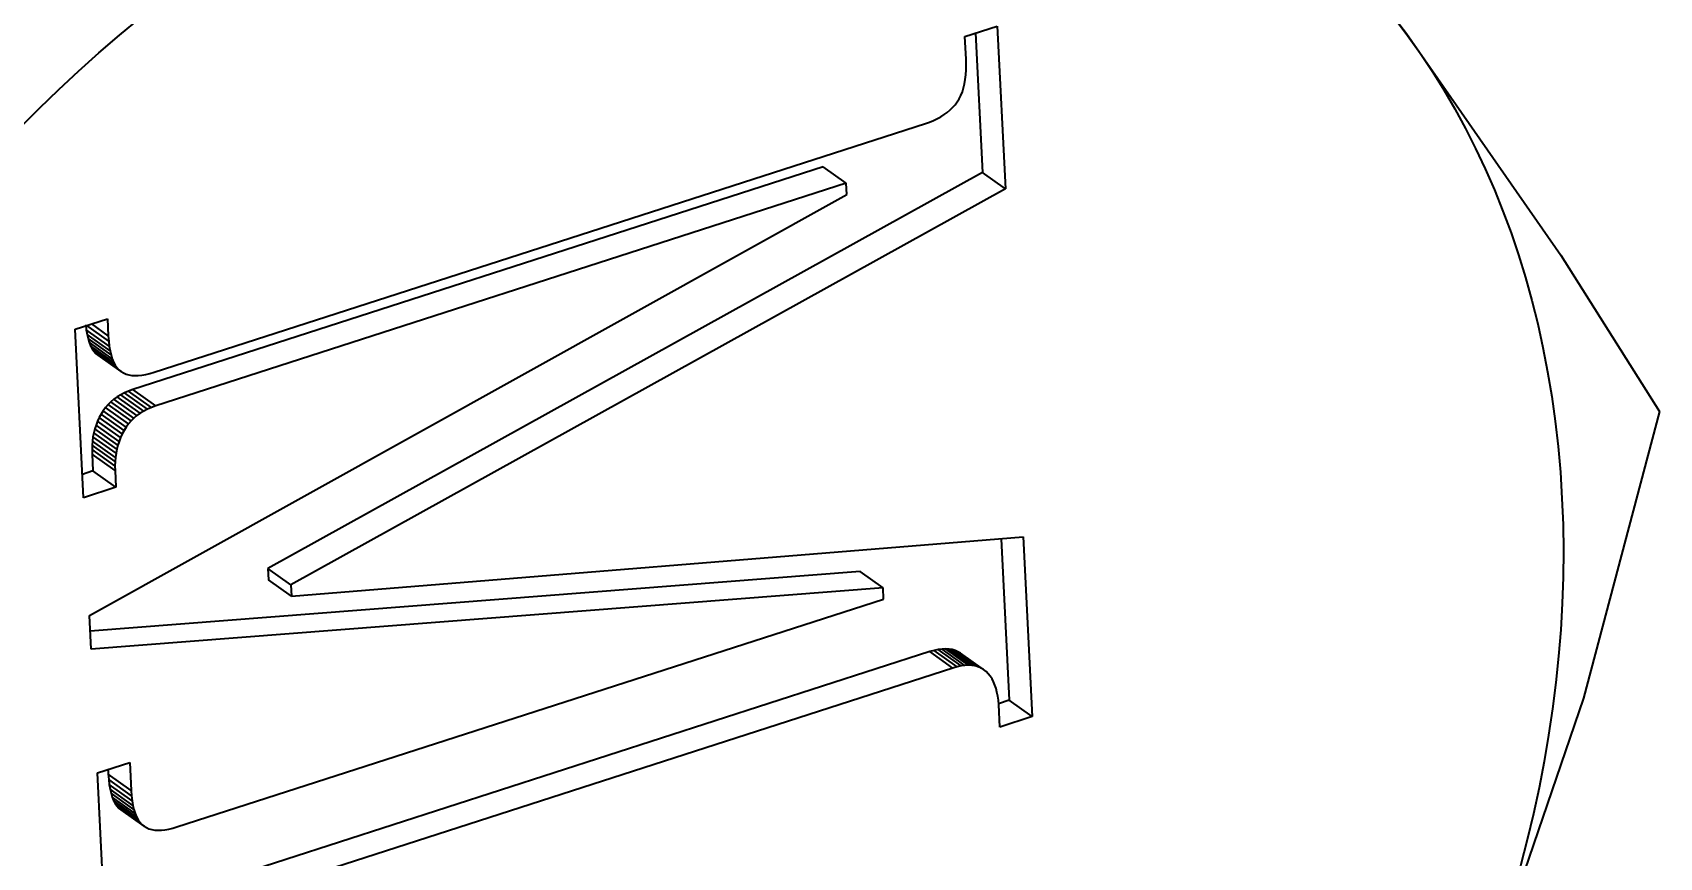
# Model space of a CAD drawing. Header units: millimetres. Extents: x 1333 to 129696, y -57210 to 105899.
# Drawn here: x 57167.719 to 57170.03, y 101238.968 to 101240.141 of the extents above; entities that cross this region are included whole.
import ezdxf

# ---------------------------------------------------------------- set-up
doc = ezdxf.new("R2010")
doc.units = ezdxf.units.MM
doc.header["$LTSCALE"] = 0.5

msp = doc.modelspace()

# ---------------------------------------------------------------- linework, layer by layer
at = {"color": 7, "lineweight": 35, "ltscale": 0.00483}
for p, q in [((57169.0434, 101240.1348), (57169.0894, 101240.1496)), ((57167.8374, 101239.4941), (57167.7914, 101239.4793))]:
    msp.add_line(p, q, dxfattribs=at)
at = {"color": 7, "lineweight": 35, "ltscale": 0.02317}
msp.add_line((57169.0894, 101240.1496), (57169.1011, 101239.9182), dxfattribs=at)
at = {"color": 7, "lineweight": 35, "ltscale": 0.003195}
for p, q in [((57169.045, 101240.1029), (57169.0434, 101240.1348)), ((57169.0929, 101239.1533), (57169.0914, 101239.1852))]:
    msp.add_line(p, q, dxfattribs=at)
at = {"color": 7, "lineweight": 35, "ltscale": 0.019842}
msp.add_line((57169.0585, 101240.1396), (57169.0685, 101239.9414), dxfattribs=at)
at = {"color": 7, "lineweight": 35, "ltscale": 0.000779344}
msp.add_line((57169.0453, 101240.0951), (57169.045, 101240.1029), dxfattribs=at)
at = {"color": 7, "lineweight": 35, "ltscale": 0.000669998}
msp.add_line((57169.044, 101240.074), (57169.0448, 101240.0806), dxfattribs=at)
at = {"color": 7, "lineweight": 35, "ltscale": 0.000704383}
msp.add_line((57169.0448, 101240.0806), (57169.0452, 101240.0877), dxfattribs=at)
at = {"color": 7, "lineweight": 35, "ltscale": 0.000740915}
msp.add_line((57169.0452, 101240.0877), (57169.0453, 101240.0951), dxfattribs=at)
at = {"color": 7, "lineweight": 35, "ltscale": 0.000554516}
msp.add_line((57169.0377, 101240.0512), (57169.0398, 101240.0563), dxfattribs=at)
at = {"color": 7, "lineweight": 35, "ltscale": 0.000576015}
msp.add_line((57169.0398, 101240.0563), (57169.0415, 101240.0618), dxfattribs=at)
at = {"color": 7, "lineweight": 35, "ltscale": 0.00060623}
msp.add_line((57169.0415, 101240.0618), (57169.0429, 101240.0677), dxfattribs=at)
at = {"color": 7, "lineweight": 35, "ltscale": 0.000635935}
msp.add_line((57169.0429, 101240.0677), (57169.044, 101240.074), dxfattribs=at)
at = {"color": 7, "lineweight": 35, "ltscale": 0.000528298}
msp.add_line((57169.0184, 101240.0271), (57169.0224, 101240.0305), dxfattribs=at)
at = {"color": 7, "lineweight": 35, "ltscale": 0.00051521}
msp.add_line((57169.0224, 101240.0305), (57169.026, 101240.0341), dxfattribs=at)
at = {"color": 7, "lineweight": 35, "ltscale": 0.000515043}
msp.add_line((57169.026, 101240.0341), (57169.0295, 101240.038), dxfattribs=at)
at = {"color": 7, "lineweight": 35, "ltscale": 0.000508423}
msp.add_line((57169.0295, 101240.038), (57169.0325, 101240.042), dxfattribs=at)
at = {"color": 7, "lineweight": 35, "ltscale": 0.000516931}
msp.add_line((57169.0325, 101240.042), (57169.0353, 101240.0464), dxfattribs=at)
at = {"color": 7, "lineweight": 35, "ltscale": 0.000533667}
msp.add_line((57169.0353, 101240.0464), (57169.0377, 101240.0512), dxfattribs=at)
at = {"color": 7, "lineweight": 35, "ltscale": 0.115155}
for p, q in [((57167.8915, 101239.6576), (57168.9874, 101240.0113)), ((57168.9938, 101239.2605), (57167.8979, 101238.9068)), ((57169.0264, 101239.2372), (57167.9305, 101238.8835))]:
    msp.add_line(p, q, dxfattribs=at)
at = {"color": 7, "lineweight": 35, "ltscale": 0.000633371}
msp.add_line((57168.9874, 101240.0113), (57168.9933, 101240.0133), dxfattribs=at)
at = {"color": 7, "lineweight": 35, "ltscale": 0.000606957}
msp.add_line((57168.9933, 101240.0133), (57168.9989, 101240.0156), dxfattribs=at)
at = {"color": 7, "lineweight": 35, "ltscale": 0.000594165}
msp.add_line((57168.9989, 101240.0156), (57169.0043, 101240.0182), dxfattribs=at)
at = {"color": 7, "lineweight": 35, "ltscale": 0.000570532}
msp.add_line((57169.0043, 101240.0182), (57169.0093, 101240.0209), dxfattribs=at)
at = {"color": 7, "lineweight": 35, "ltscale": 0.000550684}
msp.add_line((57169.0093, 101240.0209), (57169.014, 101240.0239), dxfattribs=at)
at = {"color": 7, "lineweight": 35, "ltscale": 0.000542975}
msp.add_line((57169.014, 101240.0239), (57169.0184, 101240.0271), dxfattribs=at)
at = {"color": 7, "lineweight": 35, "ltscale": 0.103072}
for p, q in [((57168.8421, 101239.9495), (57167.8613, 101239.6329)), ((57168.8748, 101239.9263), (57167.8939, 101239.6097))]:
    msp.add_line(p, q, dxfattribs=at)
at = {"color": 7, "lineweight": 35, "ltscale": 0.116083}
msp.add_line((57169.0685, 101239.9414), (57168.0532, 101239.3786), dxfattribs=at)
at = {"color": 7, "lineweight": 35, "ltscale": 0.004009}
for p, q in [((57168.8748, 101239.9263), (57168.8421, 101239.9495)), ((57167.8279, 101239.6948), (57167.7953, 101239.718)), ((57167.8304, 101239.6823), (57167.7978, 101239.7055)), ((57167.8418, 101239.5593), (57167.8091, 101239.5826)), ((57167.8605, 101239.0484), (57167.8279, 101239.0717)), ((57167.863, 101239.0359), (57167.8304, 101239.0592))]:
    msp.add_line(p, q, dxfattribs=at)
at = {"color": 7, "lineweight": 35, "ltscale": 0.004003}
for p, q in [((57169.1011, 101239.9182), (57169.0685, 101239.9414)), ((57167.8462, 101239.5699), (57167.8136, 101239.5931)), ((57167.8374, 101239.4941), (57167.8048, 101239.5174)), ((57167.8666, 101239.0258), (57167.834, 101239.049))]:
    msp.add_line(p, q, dxfattribs=at)
at = {"color": 7, "lineweight": 35, "ltscale": 0.116078}
msp.add_line((57169.1011, 101239.9182), (57168.0859, 101239.3554), dxfattribs=at)
at = {"color": 7, "lineweight": 35, "ltscale": 0.001597}
for p, q in [((57168.8757, 101239.9103), (57168.8748, 101239.9263)), ((57168.0532, 101239.3786), (57168.054, 101239.3627)), ((57168.0859, 101239.3554), (57168.0867, 101239.3394))]:
    msp.add_line(p, q, dxfattribs=at)
at = {"color": 7, "lineweight": 35, "ltscale": 0.123107}
msp.add_line((57167.7999, 101239.3117), (57168.8757, 101239.9103), dxfattribs=at)
at = {"color": 7, "lineweight": 35, "ltscale": 0.004836}
msp.add_line((57167.7793, 101239.7187), (57167.8254, 101239.7335), dxfattribs=at)
at = {"color": 7, "lineweight": 35, "ltscale": 0.002397}
msp.add_line((57167.8254, 101239.7335), (57167.8265, 101239.7096), dxfattribs=at)
at = {"color": 7, "lineweight": 35, "ltscale": 0.02397}
msp.add_line((57167.7914, 101239.4793), (57167.7793, 101239.7187), dxfattribs=at)
at = {"color": 7, "lineweight": 35, "ltscale": 0.000715418}
msp.add_line((57167.7944, 101239.7251), (57167.7953, 101239.718), dxfattribs=at)
at = {"color": 7, "lineweight": 35, "ltscale": 0.000663005}
for p, q in [((57167.7953, 101239.718), (57167.7964, 101239.7115)), ((57167.8279, 101239.0717), (57167.829, 101239.0652))]:
    msp.add_line(p, q, dxfattribs=at)
at = {"color": 7, "lineweight": 35, "ltscale": 0.003821}
msp.add_line((57167.8271, 101239.7019), (57167.7959, 101239.7241), dxfattribs=at)
at = {"color": 7, "lineweight": 35, "ltscale": 0.004008}
for p, q in [((57167.829, 101239.6883), (57167.7964, 101239.7115)), ((57167.8321, 101239.6769), (57167.7994, 101239.7002)), ((57167.834, 101239.6721), (57167.8014, 101239.6954)), ((57167.8363, 101239.6679), (57167.8036, 101239.6911)), ((57167.8388, 101239.6642), (57167.8061, 101239.6875)), ((57167.8416, 101239.6612), (57167.8089, 101239.6844)), ((57167.8447, 101239.6587), (57167.8121, 101239.6819)), ((57167.863, 101239.5924), (57167.8303, 101239.6157)), ((57167.8673, 101239.596), (57167.8346, 101239.6193)), ((57167.872, 101239.5994), (57167.8393, 101239.6226)), ((57167.877, 101239.6024), (57167.8443, 101239.6256)), ((57167.8822, 101239.6051), (57167.8496, 101239.6284)), ((57167.8879, 101239.6076), (57167.8553, 101239.6308)), ((57167.8939, 101239.6097), (57167.8613, 101239.6329)), ((57167.8489, 101239.5749), (57167.8163, 101239.5981)), ((57167.852, 101239.5797), (57167.8193, 101239.603)), ((57167.8553, 101239.5843), (57167.8226, 101239.6075)), ((57167.859, 101239.5885), (57167.8263, 101239.6117)), ((57167.8385, 101239.5482), (57167.8059, 101239.5715)), ((57167.84, 101239.5539), (57167.8074, 101239.5771)), ((57167.8438, 101239.5647), (57167.8111, 101239.5879)), ((57167.836, 101239.5244), (57167.8034, 101239.5477)), ((57167.8362, 101239.5306), (57167.8036, 101239.5538)), ((57167.8367, 101239.5366), (57167.804, 101239.5599)), ((57167.8375, 101239.5425), (57167.8048, 101239.5657)), ((57167.8362, 101239.5181), (57167.8036, 101239.5413)), ((57168.0859, 101239.3554), (57168.0532, 101239.3786)), ((57168.0867, 101239.3394), (57168.054, 101239.3627)), ((57168.9272, 101239.3512), (57168.8946, 101239.3744)), ((57169.0264, 101239.2372), (57168.9938, 101239.2605)), ((57169.0324, 101239.2389), (57168.9997, 101239.2622)), ((57169.0381, 101239.2402), (57169.0055, 101239.2634)), ((57169.0435, 101239.2409), (57169.0109, 101239.2642)), ((57169.0486, 101239.2411), (57169.016, 101239.2644)), ((57169.0535, 101239.2409), (57169.0209, 101239.2641)), ((57169.058, 101239.2401), (57169.0254, 101239.2634)), ((57169.0623, 101239.2389), (57169.0296, 101239.2621)), ((57169.0663, 101239.2371), (57169.0336, 101239.2604)), ((57169.07, 101239.2349), (57169.0373, 101239.2581)), ((57169.139, 101239.1681), (57169.1063, 101239.1914)), ((57167.8592, 101239.0632), (57167.8265, 101239.0865)), ((57167.8597, 101239.0555), (57167.8271, 101239.0788)), ((57167.8616, 101239.0419), (57167.829, 101239.0652)), ((57167.8647, 101239.0306), (57167.832, 101239.0538)), ((57167.8689, 101239.0215), (57167.8362, 101239.0448)), ((57167.8714, 101239.0179), (57167.8387, 101239.0411)), ((57167.8742, 101239.0148), (57167.8415, 101239.0381)), ((57167.8773, 101239.0123), (57167.8447, 101239.0356))]:
    msp.add_line(p, q, dxfattribs=at)
at = {"color": 7, "lineweight": 35, "ltscale": 0.000612169}
for p, q in [((57167.7964, 101239.7115), (57167.7978, 101239.7055)), ((57167.829, 101239.0652), (57167.8304, 101239.0592))]:
    msp.add_line(p, q, dxfattribs=at)
at = {"color": 7, "lineweight": 35, "ltscale": 0.000562551}
msp.add_line((57167.7978, 101239.7055), (57167.7994, 101239.7002), dxfattribs=at)
at = {"color": 7, "lineweight": 35, "ltscale": 0.002885}
msp.add_line((57167.8265, 101239.7096), (57167.803, 101239.7263), dxfattribs=at)
at = {"color": 7, "lineweight": 35, "ltscale": 0.000771763}
for p, q in [((57167.8265, 101239.7096), (57167.8271, 101239.7019)), ((57167.8265, 101239.0865), (57167.8271, 101239.0788)), ((57167.8592, 101239.0632), (57167.8597, 101239.0555))]:
    msp.add_line(p, q, dxfattribs=at)
at = {"color": 7, "lineweight": 35, "ltscale": 0.000519526}
for p, q in [((57167.7994, 101239.7002), (57167.8014, 101239.6954)), ((57167.8321, 101239.6769), (57167.834, 101239.6721))]:
    msp.add_line(p, q, dxfattribs=at)
at = {"color": 7, "lineweight": 35, "ltscale": 0.000477871}
for p, q in [((57167.8014, 101239.6954), (57167.8036, 101239.6911)), ((57167.834, 101239.6721), (57167.8363, 101239.6679)), ((57167.8666, 101239.0258), (57167.8689, 101239.0215))]:
    msp.add_line(p, q, dxfattribs=at)
at = {"color": 7, "lineweight": 35, "ltscale": 0.000442916}
for p, q in [((57167.8036, 101239.6911), (57167.8061, 101239.6875)), ((57167.8363, 101239.6679), (57167.8388, 101239.6642)), ((57167.8362, 101239.0448), (57167.8387, 101239.0411)), ((57167.8689, 101239.0215), (57167.8714, 101239.0179))]:
    msp.add_line(p, q, dxfattribs=at)
at = {"color": 7, "lineweight": 35, "ltscale": 0.000415804}
for p, q in [((57167.8061, 101239.6875), (57167.8089, 101239.6844)), ((57167.8388, 101239.6642), (57167.8416, 101239.6612)), ((57167.8387, 101239.0411), (57167.8415, 101239.0381)), ((57167.8714, 101239.0179), (57167.8742, 101239.0148))]:
    msp.add_line(p, q, dxfattribs=at)
at = {"color": 7, "lineweight": 35, "ltscale": 0.000398918}
for p, q in [((57167.8089, 101239.6844), (57167.8121, 101239.6819)), ((57167.8416, 101239.6612), (57167.8447, 101239.6587)), ((57167.8415, 101239.0381), (57167.8447, 101239.0356)), ((57167.8742, 101239.0148), (57167.8773, 101239.0123))]:
    msp.add_line(p, q, dxfattribs=at)
at = {"color": 7, "lineweight": 35, "ltscale": 0.000716175}
msp.add_line((57167.8271, 101239.7019), (57167.8279, 101239.6948), dxfattribs=at)
at = {"color": 7, "lineweight": 35, "ltscale": 0.000662253}
for p, q in [((57167.8279, 101239.6948), (57167.829, 101239.6883)), ((57167.8605, 101239.0484), (57167.8616, 101239.0419))]:
    msp.add_line(p, q, dxfattribs=at)
at = {"color": 7, "lineweight": 35, "ltscale": 0.000612912}
for p, q in [((57167.829, 101239.6883), (57167.8304, 101239.6823)), ((57167.8616, 101239.0419), (57167.863, 101239.0359))]:
    msp.add_line(p, q, dxfattribs=at)
at = {"color": 7, "lineweight": 35, "ltscale": 0.000561822}
msp.add_line((57167.8304, 101239.6823), (57167.8321, 101239.6769), dxfattribs=at)
at = {"color": 7, "lineweight": 35, "ltscale": 0.00039031}
for p, q in [((57167.8447, 101239.6587), (57167.8481, 101239.6567)), ((57167.8773, 101239.0123), (57167.8807, 101239.0103))]:
    msp.add_line(p, q, dxfattribs=at)
at = {"color": 7, "lineweight": 35, "ltscale": 0.000398813}
for p, q in [((57167.8481, 101239.6567), (57167.8517, 101239.6551)), ((57167.8807, 101239.0103), (57167.8843, 101239.0088))]:
    msp.add_line(p, q, dxfattribs=at)
at = {"color": 7, "lineweight": 35, "ltscale": 0.000413117}
for p, q in [((57167.8517, 101239.6551), (57167.8557, 101239.654)), ((57167.8843, 101239.0088), (57167.8883, 101239.0076))]:
    msp.add_line(p, q, dxfattribs=at)
at = {"color": 7, "lineweight": 35, "ltscale": 0.000427595}
msp.add_line((57167.8557, 101239.654), (57167.8599, 101239.6532), dxfattribs=at)
at = {"color": 7, "lineweight": 35, "ltscale": 0.000452795}
msp.add_line((57167.8599, 101239.6532), (57167.8644, 101239.6529), dxfattribs=at)
at = {"color": 7, "lineweight": 35, "ltscale": 0.000482265}
for p, q in [((57167.8644, 101239.6529), (57167.8692, 101239.653)), ((57167.8971, 101239.0065), (57167.9019, 101239.0066))]:
    msp.add_line(p, q, dxfattribs=at)
at = {"color": 7, "lineweight": 35, "ltscale": 0.000515391}
msp.add_line((57167.8692, 101239.653), (57167.8744, 101239.6535), dxfattribs=at)
at = {"color": 7, "lineweight": 35, "ltscale": 0.000551001}
msp.add_line((57167.8744, 101239.6535), (57167.8798, 101239.6544), dxfattribs=at)
at = {"color": 7, "lineweight": 35, "ltscale": 0.000583646}
for p, q in [((57167.8798, 101239.6544), (57167.8855, 101239.6558)), ((57167.9124, 101239.0081), (57167.9181, 101239.0094))]:
    msp.add_line(p, q, dxfattribs=at)
at = {"color": 7, "lineweight": 35, "ltscale": 0.000623784}
msp.add_line((57167.8855, 101239.6558), (57167.8915, 101239.6576), dxfattribs=at)
at = {"color": 7, "lineweight": 35, "ltscale": 0.000558368}
for p, q in [((57167.8303, 101239.6157), (57167.8263, 101239.6117)), ((57167.863, 101239.5924), (57167.859, 101239.5885))]:
    msp.add_line(p, q, dxfattribs=at)
at = {"color": 7, "lineweight": 35, "ltscale": 0.00056491}
for p, q in [((57167.8346, 101239.6193), (57167.8303, 101239.6157)), ((57167.8673, 101239.596), (57167.863, 101239.5924))]:
    msp.add_line(p, q, dxfattribs=at)
at = {"color": 7, "lineweight": 35, "ltscale": 0.00057578}
for p, q in [((57167.8393, 101239.6226), (57167.8346, 101239.6193)), ((57167.872, 101239.5994), (57167.8673, 101239.596))]:
    msp.add_line(p, q, dxfattribs=at)
at = {"color": 7, "lineweight": 35, "ltscale": 0.000585003}
for p, q in [((57167.8443, 101239.6256), (57167.8393, 101239.6226)), ((57167.877, 101239.6024), (57167.872, 101239.5994))]:
    msp.add_line(p, q, dxfattribs=at)
at = {"color": 7, "lineweight": 35, "ltscale": 0.000591713}
for p, q in [((57167.8496, 101239.6284), (57167.8443, 101239.6256)), ((57167.8822, 101239.6051), (57167.877, 101239.6024))]:
    msp.add_line(p, q, dxfattribs=at)
at = {"color": 7, "lineweight": 35, "ltscale": 0.000617302}
for p, q in [((57167.8553, 101239.6308), (57167.8496, 101239.6284)), ((57167.8879, 101239.6076), (57167.8822, 101239.6051))]:
    msp.add_line(p, q, dxfattribs=at)
at = {"color": 7, "lineweight": 35, "ltscale": 0.000634635}
for p, q in [((57167.8613, 101239.6329), (57167.8553, 101239.6308)), ((57167.8939, 101239.6097), (57167.8879, 101239.6076))]:
    msp.add_line(p, q, dxfattribs=at)
at = {"color": 7, "lineweight": 35, "ltscale": 0.000574754}
msp.add_line((57167.8136, 101239.5931), (57167.8111, 101239.5879), dxfattribs=at)
at = {"color": 7, "lineweight": 35, "ltscale": 0.000571352}
msp.add_line((57167.8163, 101239.5981), (57167.8136, 101239.5931), dxfattribs=at)
at = {"color": 7, "lineweight": 35, "ltscale": 0.000571283}
for p, q in [((57167.8193, 101239.603), (57167.8163, 101239.5981)), ((57167.852, 101239.5797), (57167.8489, 101239.5749))]:
    msp.add_line(p, q, dxfattribs=at)
at = {"color": 7, "lineweight": 35, "ltscale": 0.000560363}
for p, q in [((57167.8226, 101239.6075), (57167.8193, 101239.603)), ((57167.8553, 101239.5843), (57167.852, 101239.5797))]:
    msp.add_line(p, q, dxfattribs=at)
at = {"color": 7, "lineweight": 35, "ltscale": 0.000563837}
for p, q in [((57167.8263, 101239.6117), (57167.8226, 101239.6075)), ((57167.859, 101239.5885), (57167.8553, 101239.5843))]:
    msp.add_line(p, q, dxfattribs=at)
at = {"color": 7, "lineweight": 35, "ltscale": 0.000585653}
for p, q in [((57167.8059, 101239.5715), (57167.8048, 101239.5657)), ((57167.8385, 101239.5482), (57167.8375, 101239.5425))]:
    msp.add_line(p, q, dxfattribs=at)
at = {"color": 7, "lineweight": 35, "ltscale": 0.000579577}
for p, q in [((57167.8074, 101239.5771), (57167.8059, 101239.5715)), ((57167.84, 101239.5539), (57167.8385, 101239.5482))]:
    msp.add_line(p, q, dxfattribs=at)
at = {"color": 7, "lineweight": 35, "ltscale": 0.000576403}
msp.add_line((57167.8091, 101239.5826), (57167.8074, 101239.5771), dxfattribs=at)
at = {"color": 7, "lineweight": 35, "ltscale": 0.000567922}
msp.add_line((57167.8111, 101239.5879), (57167.8091, 101239.5826), dxfattribs=at)
at = {"color": 7, "lineweight": 35, "ltscale": 0.000572188}
msp.add_line((57167.8462, 101239.5699), (57167.8438, 101239.5647), dxfattribs=at)
at = {"color": 7, "lineweight": 35, "ltscale": 0.000574246}
msp.add_line((57167.8489, 101239.5749), (57167.8462, 101239.5699), dxfattribs=at)
at = {"color": 7, "lineweight": 35, "ltscale": 0.000615964}
for p, q in [((57167.8036, 101239.5538), (57167.8034, 101239.5477)), ((57167.8362, 101239.5306), (57167.836, 101239.5244))]:
    msp.add_line(p, q, dxfattribs=at)
at = {"color": 7, "lineweight": 35, "ltscale": 0.000632742}
for p, q in [((57167.8034, 101239.5477), (57167.8036, 101239.5413)), ((57167.836, 101239.5244), (57167.8362, 101239.5181))]:
    msp.add_line(p, q, dxfattribs=at)
at = {"color": 7, "lineweight": 35, "ltscale": 0.000606518}
for p, q in [((57167.804, 101239.5599), (57167.8036, 101239.5538)), ((57167.8367, 101239.5366), (57167.8362, 101239.5306))]:
    msp.add_line(p, q, dxfattribs=at)
at = {"color": 7, "lineweight": 35, "ltscale": 0.000593554}
for p, q in [((57167.8048, 101239.5657), (57167.804, 101239.5599)), ((57167.8375, 101239.5425), (57167.8367, 101239.5366))]:
    msp.add_line(p, q, dxfattribs=at)
at = {"color": 7, "lineweight": 35, "ltscale": 0.000575677}
msp.add_line((57167.8418, 101239.5593), (57167.84, 101239.5539), dxfattribs=at)
at = {"color": 7, "lineweight": 35, "ltscale": 0.000568636}
msp.add_line((57167.8438, 101239.5647), (57167.8418, 101239.5593), dxfattribs=at)
at = {"color": 7, "lineweight": 35, "ltscale": 0.002396}
for p, q in [((57167.8036, 101239.5413), (57167.8048, 101239.5174)), ((57167.8362, 101239.5181), (57167.8374, 101239.4941))]:
    msp.add_line(p, q, dxfattribs=at)
at = {"color": 7, "lineweight": 35, "ltscale": 0.001583}
msp.add_line((57167.8048, 101239.5174), (57167.7897, 101239.5125), dxfattribs=at)
at = {"color": 7, "lineweight": 35, "ltscale": 0.104282}
msp.add_line((57168.0867, 101239.3394), (57169.1261, 101239.4235), dxfattribs=at)
at = {"color": 7, "lineweight": 35, "ltscale": 0.022986}
msp.add_line((57169.0947, 101239.4209), (57169.1063, 101239.1914), dxfattribs=at)
at = {"color": 7, "lineweight": 35, "ltscale": 0.025568}
msp.add_line((57169.1261, 101239.4235), (57169.139, 101239.1681), dxfattribs=at)
at = {"color": 7, "lineweight": 35, "ltscale": 0.109686}
msp.add_line((57168.8946, 101239.3744), (57167.801, 101239.2895), dxfattribs=at)
at = {"color": 7, "lineweight": 35, "ltscale": 0.112832}
msp.add_line((57168.9272, 101239.3512), (57167.8023, 101239.2638), dxfattribs=at)
at = {"color": 7, "lineweight": 35, "ltscale": 0.001598}
msp.add_line((57168.928, 101239.3352), (57168.9272, 101239.3512), dxfattribs=at)
at = {"color": 7, "lineweight": 35, "ltscale": 0.105495}
msp.add_line((57167.9241, 101239.0112), (57168.928, 101239.3352), dxfattribs=at)
at = {"color": 7, "lineweight": 35, "ltscale": 0.004795}
msp.add_line((57167.8023, 101239.2638), (57167.7999, 101239.3117), dxfattribs=at)
at = {"color": 7, "lineweight": 35, "ltscale": 0.00062229}
for p, q in [((57168.9997, 101239.2622), (57168.9938, 101239.2605)), ((57169.0324, 101239.2389), (57169.0264, 101239.2372))]:
    msp.add_line(p, q, dxfattribs=at)
at = {"color": 7, "lineweight": 35, "ltscale": 0.000586892}
for p, q in [((57169.0055, 101239.2634), (57168.9997, 101239.2622)), ((57169.0381, 101239.2402), (57169.0324, 101239.2389))]:
    msp.add_line(p, q, dxfattribs=at)
at = {"color": 7, "lineweight": 35, "ltscale": 0.00054208}
for p, q in [((57169.0109, 101239.2642), (57169.0055, 101239.2634)), ((57169.0435, 101239.2409), (57169.0381, 101239.2402))]:
    msp.add_line(p, q, dxfattribs=at)
at = {"color": 7, "lineweight": 35, "ltscale": 0.000513276}
for p, q in [((57169.016, 101239.2644), (57169.0109, 101239.2642)), ((57169.0486, 101239.2411), (57169.0435, 101239.2409))]:
    msp.add_line(p, q, dxfattribs=at)
at = {"color": 7, "lineweight": 35, "ltscale": 0.000489011}
for p, q in [((57169.0209, 101239.2641), (57169.016, 101239.2644)), ((57169.0535, 101239.2409), (57169.0486, 101239.2411))]:
    msp.add_line(p, q, dxfattribs=at)
at = {"color": 7, "lineweight": 35, "ltscale": 0.000457932}
for p, q in [((57169.0254, 101239.2634), (57169.0209, 101239.2641)), ((57169.058, 101239.2401), (57169.0535, 101239.2409))]:
    msp.add_line(p, q, dxfattribs=at)
at = {"color": 7, "lineweight": 35, "ltscale": 0.000445406}
for p, q in [((57169.0296, 101239.2621), (57169.0254, 101239.2634)), ((57169.0623, 101239.2389), (57169.058, 101239.2401))]:
    msp.add_line(p, q, dxfattribs=at)
at = {"color": 7, "lineweight": 35, "ltscale": 0.000434113}
for p, q in [((57169.0336, 101239.2604), (57169.0296, 101239.2621)), ((57169.0663, 101239.2371), (57169.0623, 101239.2389))]:
    msp.add_line(p, q, dxfattribs=at)
at = {"color": 7, "lineweight": 35, "ltscale": 0.000434661}
for p, q in [((57169.0373, 101239.2581), (57169.0336, 101239.2604)), ((57169.07, 101239.2349), (57169.0663, 101239.2371))]:
    msp.add_line(p, q, dxfattribs=at)
at = {"color": 7, "lineweight": 35, "ltscale": 0.000439435}
msp.add_line((57169.0734, 101239.2321), (57169.07, 101239.2349), dxfattribs=at)
at = {"color": 7, "lineweight": 35, "ltscale": 0.000444008}
msp.add_line((57169.0765, 101239.2289), (57169.0734, 101239.2321), dxfattribs=at)
at = {"color": 7, "lineweight": 35, "ltscale": 0.000448843}
msp.add_line((57169.0793, 101239.2254), (57169.0765, 101239.2289), dxfattribs=at)
at = {"color": 7, "lineweight": 35, "ltscale": 0.000462772}
msp.add_line((57169.0819, 101239.2216), (57169.0793, 101239.2254), dxfattribs=at)
at = {"color": 7, "lineweight": 35, "ltscale": 0.000472989}
msp.add_line((57169.0841, 101239.2174), (57169.0819, 101239.2216), dxfattribs=at)
at = {"color": 7, "lineweight": 35, "ltscale": 0.000492782}
msp.add_line((57169.086, 101239.2129), (57169.0841, 101239.2174), dxfattribs=at)
at = {"color": 7, "lineweight": 35, "ltscale": 0.000513172}
msp.add_line((57169.0877, 101239.208), (57169.086, 101239.2129), dxfattribs=at)
at = {"color": 7, "lineweight": 35, "ltscale": 0.000536633}
msp.add_line((57169.089, 101239.2028), (57169.0877, 101239.208), dxfattribs=at)
at = {"color": 7, "lineweight": 35, "ltscale": 0.000564684}
msp.add_line((57169.0901, 101239.1973), (57169.089, 101239.2028), dxfattribs=at)
at = {"color": 7, "lineweight": 35, "ltscale": 0.000592012}
msp.add_line((57169.0909, 101239.1914), (57169.0901, 101239.1973), dxfattribs=at)
at = {"color": 7, "lineweight": 35, "ltscale": 0.00062371}
msp.add_line((57169.0914, 101239.1852), (57169.0909, 101239.1914), dxfattribs=at)
at = {"color": 7, "lineweight": 35, "ltscale": 0.001584}
msp.add_line((57169.1063, 101239.1914), (57169.0912, 101239.1865), dxfattribs=at)
at = {"color": 7, "lineweight": 35, "ltscale": 0.004835}
for p, q in [((57169.139, 101239.1681), (57169.0929, 101239.1533)), ((57167.8111, 101239.0883), (57167.8572, 101239.1031))]:
    msp.add_line(p, q, dxfattribs=at)
at = {"color": 7, "lineweight": 35, "ltscale": 0.034356}
msp.add_line((57167.8285, 101238.7452), (57167.8111, 101239.0883), dxfattribs=at)
at = {"color": 7, "lineweight": 35, "ltscale": 0.000665529}
msp.add_line((57167.8262, 101239.0931), (57167.8265, 101239.0865), dxfattribs=at)
at = {"color": 7, "lineweight": 35, "ltscale": 0.003994}
msp.add_line((57167.8572, 101239.1031), (57167.8592, 101239.0632), dxfattribs=at)
at = {"color": 7, "lineweight": 35, "ltscale": 0.000714715}
msp.add_line((57167.8271, 101239.0788), (57167.8279, 101239.0717), dxfattribs=at)
at = {"color": 7, "lineweight": 35, "ltscale": 0.00056401}
msp.add_line((57167.8304, 101239.0592), (57167.832, 101239.0538), dxfattribs=at)
at = {"color": 7, "lineweight": 35, "ltscale": 0.000520444}
msp.add_line((57167.832, 101239.0538), (57167.834, 101239.049), dxfattribs=at)
at = {"color": 7, "lineweight": 35, "ltscale": 0.000475017}
msp.add_line((57167.834, 101239.049), (57167.8362, 101239.0448), dxfattribs=at)
at = {"color": 7, "lineweight": 35, "ltscale": 0.000715473}
msp.add_line((57167.8597, 101239.0555), (57167.8605, 101239.0484), dxfattribs=at)
at = {"color": 7, "lineweight": 35, "ltscale": 0.000563281}
msp.add_line((57167.863, 101239.0359), (57167.8647, 101239.0306), dxfattribs=at)
at = {"color": 7, "lineweight": 35, "ltscale": 0.000518112}
msp.add_line((57167.8647, 101239.0306), (57167.8666, 101239.0258), dxfattribs=at)
at = {"color": 7, "lineweight": 35, "ltscale": 0.000433739}
msp.add_line((57167.8883, 101239.0076), (57167.8926, 101239.0069), dxfattribs=at)
at = {"color": 7, "lineweight": 35, "ltscale": 0.000452742}
msp.add_line((57167.8926, 101239.0069), (57167.8971, 101239.0065), dxfattribs=at)
at = {"color": 7, "lineweight": 35, "ltscale": 0.000515237}
msp.add_line((57167.9019, 101239.0066), (57167.907, 101239.0071), dxfattribs=at)
at = {"color": 7, "lineweight": 35, "ltscale": 0.000545246}
msp.add_line((57167.907, 101239.0071), (57167.9124, 101239.0081), dxfattribs=at)
at = {"color": 7, "lineweight": 35, "ltscale": 0.000623353}
msp.add_line((57167.9181, 101239.0094), (57167.9241, 101239.0112), dxfattribs=at)
at = {"color": 7, "lineweight": 35}
for points in [[(57169.1589, 101240.7848), (57169.4507, 101240.4262), (57169.6705, 101240.139), (57169.8902, 101239.8242), (57170.0301, 101239.6017)], [(57170.0301, 101239.6017), (57169.922, 101239.1945), (57169.8063, 101238.8547), (57169.6741, 101238.5456), (57169.5135, 101238.2384), (57169.3043, 101237.9032)]]:
    msp.add_lwpolyline(points, dxfattribs=at)
for centre, major_axis, start_param, end_param in [((57167.3454, 101239.8594), (1.2325, 1.7311), 6.283109, 9.424702), ((57167.8157, 101239.5246), (1.073, 1.507), 0.80054, 3.141516), ((57168.5079, 101239.0318), (0.9425, 1.3238), 3.942133, 10.225318)]:
    msp.add_ellipse(centre, major_axis=major_axis, ratio=0.767269, start_param=start_param, end_param=end_param, dxfattribs=at)

doc.saveas('drawing.dxf')
